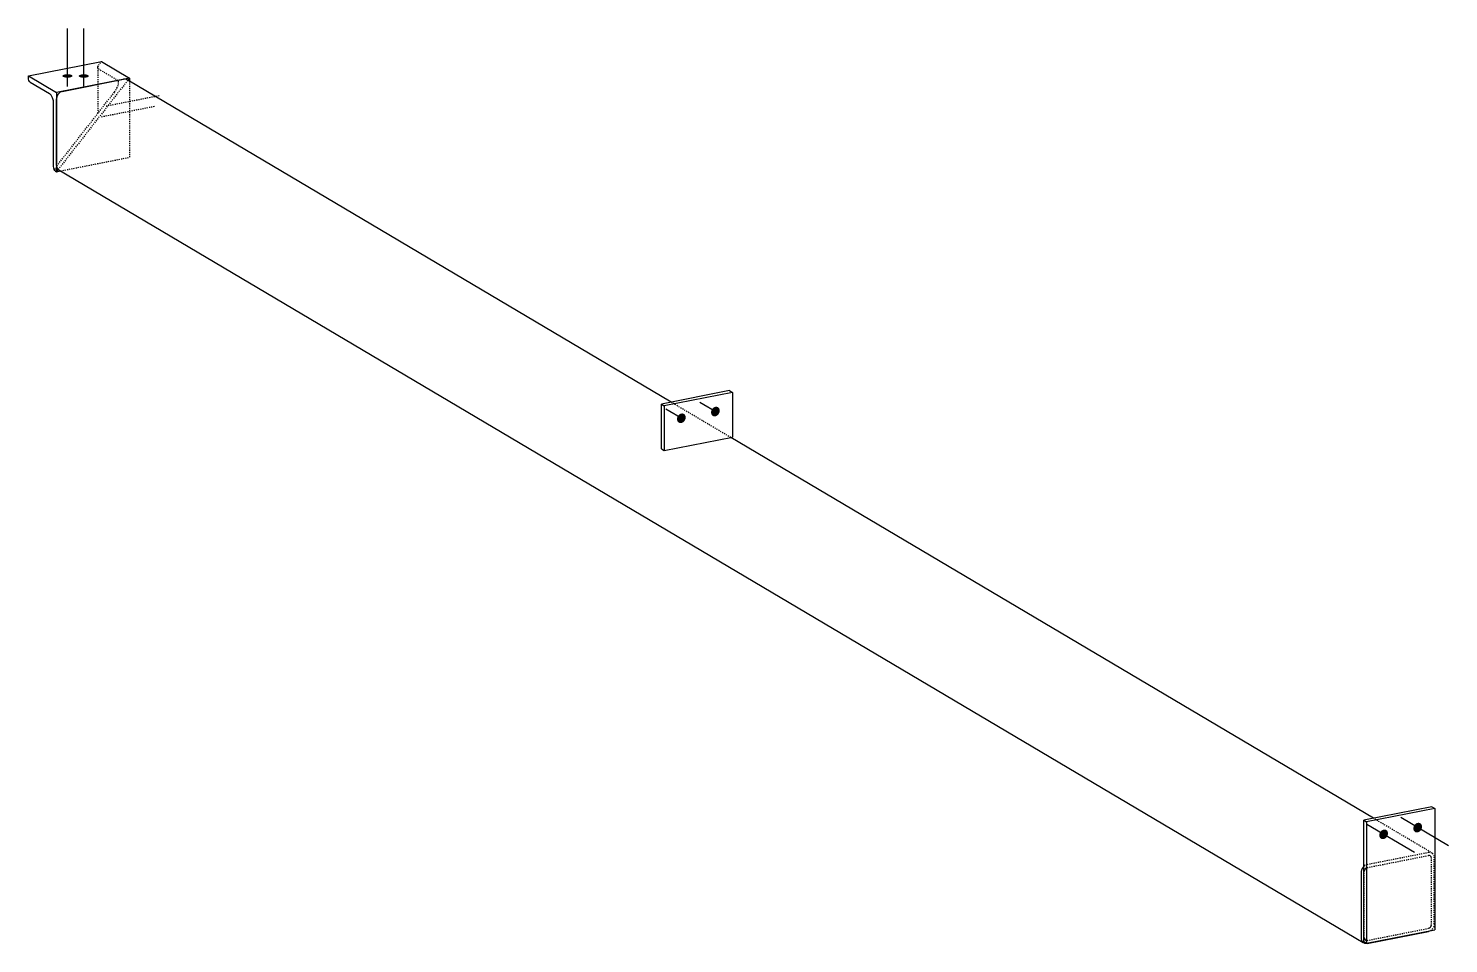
# Model space of a CAD drawing. Header units: millimetres. Extents: x 7 to 42212, y 5 to 1648.
# Drawn here: x 39684 to 42212, y 19 to 1648 of the extents above; entities that cross this region are included whole.
import ezdxf

# ---------------------------------------------------------------- set-up
doc = ezdxf.new("R2010")
doc.units = ezdxf.units.MM
doc.linetypes.add('DXK_LINE_DOT2', pattern=[3.9198, 1.9599, -1.9599])
doc.layers.add('STÅL', color=7, linetype='Continuous')

msp = doc.modelspace()

# ---------------------------------------------------------------- hatches: boundary and pattern name
at = {"layer": 'STÅL', "linetype": 'Continuous'}
for points in [[(39753.4, 1560.4), (39751.5, 1560.4), (39749.7, 1560.6), (39748.1, 1561), (39746.7, 1561.4), (39745.6, 1561.9), (39744.8, 1562.5), (39744.5, 1563.1), (39744.5, 1563.8), (39744.8, 1564.4), (39745.6, 1565), (39746.7, 1565.5), (39748.1, 1565.9), (39749.7, 1566.3), (39751.5, 1566.5), (39753.4, 1566.5), (39755.3, 1566.5), (39757.1, 1566.3), (39758.7, 1565.9), (39760.1, 1565.5), (39761.2, 1565), (39762, 1564.4), (39762.4, 1563.8), (39762.4, 1563.1), (39762, 1562.5), (39761.2, 1561.9), (39760.1, 1561.4), (39758.7, 1561), (39757.1, 1560.6), (39755.3, 1560.4)], [(39782.6, 1560.2), (39780.7, 1560.3), (39778.9, 1560.5), (39777.3, 1560.8), (39775.9, 1561.2), (39774.8, 1561.7), (39774, 1562.3), (39773.6, 1563), (39773.6, 1563.6), (39774, 1564.2), (39774.8, 1564.8), (39775.9, 1565.3), (39777.3, 1565.8), (39778.9, 1566.1), (39780.7, 1566.3), (39782.6, 1566.4), (39784.4, 1566.3), (39786.2, 1566.1), (39787.8, 1565.8), (39789.2, 1565.3), (39790.3, 1564.8), (39791.1, 1564.2), (39791.5, 1563.6), (39791.5, 1563), (39791.1, 1562.3), (39790.3, 1561.7), (39789.2, 1561.2), (39787.8, 1560.8), (39786.2, 1560.5), (39784.4, 1560.3)], [(40839.8, 957.9), (40840.9, 959.4), (40842.2, 960.7), (40843.7, 961.7), (40845.3, 962.4), (40846.9, 962.7), (40848.5, 962.7), (40850, 962.2), (40851.3, 961.5), (40852.4, 960.4), (40853.2, 959), (40853.7, 957.4), (40853.9, 955.7), (40853.7, 953.9), (40853.2, 952.1), (40852.4, 950.4), (40851.3, 948.9), (40850, 947.6), (40848.5, 946.6), (40846.9, 945.9), (40845.3, 945.6), (40843.7, 945.6), (40842.2, 946.1), (40840.9, 946.8), (40839.8, 947.9), (40839, 949.3), (40838.5, 950.9), (40838.3, 952.6), (40838.5, 954.4), (40839, 956.2)], [(40900.4, 969.9), (40901.5, 971.4), (40902.8, 972.7), (40904.3, 973.7), (40905.9, 974.4), (40907.5, 974.7), (40909.1, 974.6), (40910.6, 974.2), (40911.9, 973.4), (40913, 972.3), (40913.8, 971), (40914.3, 969.4), (40914.5, 967.7), (40914.3, 965.9), (40913.8, 964.1), (40913, 962.4), (40911.9, 960.9), (40910.6, 959.6), (40909.1, 958.6), (40907.5, 957.9), (40905.9, 957.6), (40904.3, 957.6), (40902.8, 958), (40901.5, 958.8), (40900.4, 959.9), (40899.6, 961.3), (40899.1, 962.9), (40898.9, 964.6), (40899.1, 966.4), (40899.6, 968.2)], [(42150.4, 229.4), (42151.5, 230.9), (42152.8, 232.2), (42154.3, 233.2), (42155.9, 233.9), (42157.5, 234.2), (42159.1, 234.2), (42160.6, 233.7), (42161.9, 232.9), (42163, 231.8), (42163.8, 230.5), (42164.3, 228.9), (42164.5, 227.2), (42164.3, 225.4), (42163.8, 223.6), (42163, 221.9), (42161.9, 220.4), (42160.6, 219.1), (42159.1, 218.1), (42157.5, 217.4), (42155.9, 217.1), (42154.3, 217.1), (42152.8, 217.5), (42151.5, 218.3), (42150.4, 219.4), (42149.6, 220.8), (42149.1, 222.4), (42148.9, 224.1), (42149.1, 225.9), (42149.6, 227.7)], [(42089.8, 217.4), (42090.9, 218.9), (42092.2, 220.2), (42093.7, 221.2), (42095.3, 221.9), (42096.9, 222.2), (42098.5, 222.2), (42100, 221.8), (42101.3, 221), (42102.4, 219.9), (42103.2, 218.5), (42103.7, 216.9), (42103.9, 215.2), (42103.7, 213.4), (42103.2, 211.6), (42102.4, 209.9), (42101.3, 208.4), (42100, 207.1), (42098.5, 206.1), (42096.9, 205.4), (42095.3, 205.1), (42093.7, 205.1), (42092.2, 205.6), (42090.9, 206.4), (42089.8, 207.5), (42089, 208.8), (42088.5, 210.4), (42088.3, 212.1), (42088.5, 213.9), (42089, 215.7)]]:
    msp.add_hatch(color=96, dxfattribs=at).paths.add_polyline_path(points)

# ---------------------------------------------------------------- linework, layer by layer
at = {"layer": 'STÅL', "color": 96, "linetype": 'Continuous'}
for p, q in [((39753.4, 1544.7), (39753.4, 1648)), ((39782.6, 1545.2), (39782.6, 1647.9)), ((40851.1, 951.2), (40818.6, 970.4)), ((40911.7, 963.2), (40879.2, 982.4)), ((42151.1, 181.1), (42066.1, 231.4)), ((42211.7, 193.1), (42126.7, 243.4))]:
    msp.add_line(p, q, dxfattribs=at)
at = {"layer": 'STÅL', "color": 2, "linetype": 'Continuous'}
for p, q in [((39683.9, 1563.6), (39813.8, 1589.2)), ((39813.8, 1589.2), (39863.8, 1559.6)), ((39813.8, 1589.2), (39863.8, 1559.6)), ((39683.9, 1560.3), (39683.9, 1563.6)), ((39683.9, 1563.6), (39733.9, 1533.9)), ((39684.2, 1557.8), (39683.9, 1560.3)), ((39684.9, 1555.4), (39684.2, 1557.8)), ((39686, 1553.4), (39684.9, 1555.4)), ((39687.2, 1552.2), (39686, 1553.4)), ((39687.2, 1552.2), (39721.4, 1532)), ((39863.8, 1559.6), (39733.9, 1533.9)), ((39744.3, 1536), (39853.5, 1557.5)), ((39857.4, 1557.5), (39853.5, 1557.5)), ((39860.8, 1555.7), (39857.4, 1557.5)), ((39863.8, 1559.6), (39860.8, 1555.7)), ((39863.8, 1559.6), (39860.8, 1555.7)), ((40828, 982.7), (39860.8, 1555.7)), ((39863.8, 1559.6), (39863.8, 1553.9)), ((39724.3, 1529.2), (39721.4, 1532)), ((39726.7, 1524.7), (39724.3, 1529.2)), ((39728.4, 1519.1), (39726.7, 1524.7)), ((39728.9, 1513.4), (39728.4, 1519.1)), ((39733.9, 1533.9), (39733.9, 1393)), ((39734.7, 1527.1), (39733.9, 1522.7)), ((39733.9, 1404.3), (39733.9, 1522.7)), ((39737, 1531.2), (39734.7, 1527.1)), ((39740.4, 1534.4), (39737, 1531.2)), ((39744.3, 1536), (39740.4, 1534.4)), ((39728.9, 1402.1), (39728.9, 1513.4)), ((39729.2, 1399.6), (39728.9, 1402.1)), ((39729.9, 1397.2), (39729.2, 1399.6)), ((39731, 1395.2), (39729.9, 1397.2)), ((39732.2, 1394), (39731, 1395.2)), ((39732.2, 1394), (39733.9, 1393)), ((39732.2, 1394), (39733.9, 1393)), ((39733.9, 1404.3), (39734.7, 1400.1)), ((39733.9, 1393), (39737, 1396.9)), ((39733.9, 1393), (39737, 1396.9)), ((39733.9, 1393), (39741.2, 1394.4)), ((39734.7, 1400.1), (39737, 1396.9)), ((39737, 1396.9), (42059.5, 21.1)), ((40932, 1003.3), (40810.8, 979.3)), ((40937, 1000.3), (40815.8, 976.4)), ((40932, 1003.3), (40937, 1000.3)), ((40937, 1000.3), (40937, 920.4)), ((40810.8, 979.3), (40815.8, 976.4)), ((40810.8, 899.5), (40810.8, 979.3)), ((40815.8, 976.4), (40815.8, 896.5)), ((40815.8, 896.5), (40937, 920.4)), ((42078, 242.2), (40934.1, 919.9)), ((40810.8, 899.5), (40815.8, 896.5)), ((42182, 262.8), (42060.8, 238.8)), ((42187, 259.8), (42065.8, 235.9)), ((42182, 262.8), (42187, 259.8)), ((42187, 259.8), (42187, 43.7)), ((42060.8, 238.8), (42065.8, 235.9)), ((42060.8, 22.7), (42060.8, 238.8)), ((42065.8, 235.9), (42065.8, 19.7)), ((42057.2, 151.3), (42059.5, 155.4)), ((42060.8, 156.6), (42059.5, 155.4)), ((42056.4, 146.8), (42057.2, 151.3)), ((42056.4, 28.4), (42056.4, 146.8)), ((42057.2, 24.3), (42056.4, 28.4)), ((42065.8, 19.7), (42187, 43.7)), ((42066.8, 19.2), (42176, 40.7)), ((42179.4, 42.2), (42176, 40.7)), ((42059.5, 21.1), (42057.2, 24.3)), ((42062.9, 19.3), (42059.5, 21.1)), ((42060.8, 22.7), (42065.8, 19.7)), ((42066.8, 19.2), (42062.9, 19.3))]:
    msp.add_line(p, q, dxfattribs=at)
at = {"layer": 'STÅL', "color": 7, "linetype": 'DXK_LINE_DOT2'}
for p, q in [((39807.6, 1577.5), (39807.8, 1579.7)), ((39808.4, 1576.2), (39807.6, 1577.5)), ((39807.6, 1577.5), (39807.6, 1496.9)), ((39807.8, 1579.7), (39808.9, 1582.4)), ((39808.4, 1576.2), (39842.7, 1555.9)), ((39808.9, 1582.4), (39810.8, 1585.3)), ((39810.8, 1585.3), (39813.8, 1589.2)), ((39860.8, 1555.7), (39737, 1396.9)), ((39841.6, 1541.5), (39844.2, 1547.9)), ((39844.6, 1552.9), (39842.7, 1555.9)), ((39844.2, 1547.9), (39844.6, 1552.9)), ((39863.8, 1553.9), (39863.8, 1418.6)), ((39734.6, 1403.2), (39837.2, 1534.8)), ((39837.2, 1534.8), (39841.6, 1541.5)), ((39741.2, 1394.4), (39863.8, 1418.6)), ((39731.4, 1395.3), (39731.5, 1397.5)), ((39732.2, 1394), (39731.4, 1395.3)), ((39731.4, 1394.8), (39731.4, 1395.3)), ((39731.4, 1394.8), (39732.2, 1394)), ((39731.5, 1397.5), (39732.7, 1400.3)), ((39732.7, 1400.3), (39734.6, 1403.2)), ((39737, 1396.9), (39737, 1396.9)), ((40934.1, 919.9), (40828, 982.7)), ((42183.3, 179.8), (42078, 242.2)), ((42066.8, 160.2), (42176, 181.7)), ((42176, 181.7), (42179.9, 181.6)), ((42179.9, 181.6), (42183.3, 179.8)), ((42183.3, 179.8), (42185.6, 176.6)), ((42062.9, 158.5), (42060.8, 156.6)), ((42063.2, 152.1), (42062, 150.1)), ((42066.8, 160.2), (42062.9, 158.5)), ((42064.8, 153.7), (42063.2, 152.1)), ((42066.8, 154.5), (42064.8, 153.7)), ((42066.8, 154.5), (42176, 176.1)), ((42177.9, 176), (42176, 176.1)), ((42179.6, 175.1), (42177.9, 176)), ((42180.8, 173.5), (42179.6, 175.1)), ((42181.2, 171.5), (42180.8, 173.5)), ((42181.2, 53), (42181.2, 171.5)), ((42185.6, 176.6), (42186.3, 172.5)), ((42186.3, 54.1), (42186.3, 172.5)), ((42062, 150.1), (42061.6, 147.9)), ((42061.6, 29.5), (42061.6, 147.9)), ((42179.6, 48.8), (42180.8, 50.8)), ((42180.8, 50.8), (42181.2, 53)), ((42186.3, 54.1), (42185.6, 49.6)), ((42061.6, 29.5), (42062, 27.4)), ((42062, 27.4), (42063.2, 25.8)), ((42063.2, 25.8), (42064.8, 24.9)), ((42066.8, 24.8), (42176, 46.4)), ((42176, 46.4), (42177.9, 47.2)), ((42177.9, 47.2), (42179.6, 48.8)), ((42179.9, 42.4), (42179.4, 42.2)), ((42183.3, 45.5), (42179.9, 42.4)), ((42185.6, 49.6), (42183.3, 45.5)), ((42064.8, 24.9), (42065.8, 24.9)), ((42065.8, 24.9), (42066.8, 24.8))]:
    msp.add_line(p, q, dxfattribs=at)
at = {"layer": 'STÅL', "color": 96, "linetype": 'DXK_LINE_DOT2'}
for p, q in [((39822.2, 1510), (39916.8, 1528.7)), ((39814, 1490.9), (39909.3, 1509.7))]:
    msp.add_line(p, q, dxfattribs=at)

doc.saveas('drawing.dxf')
